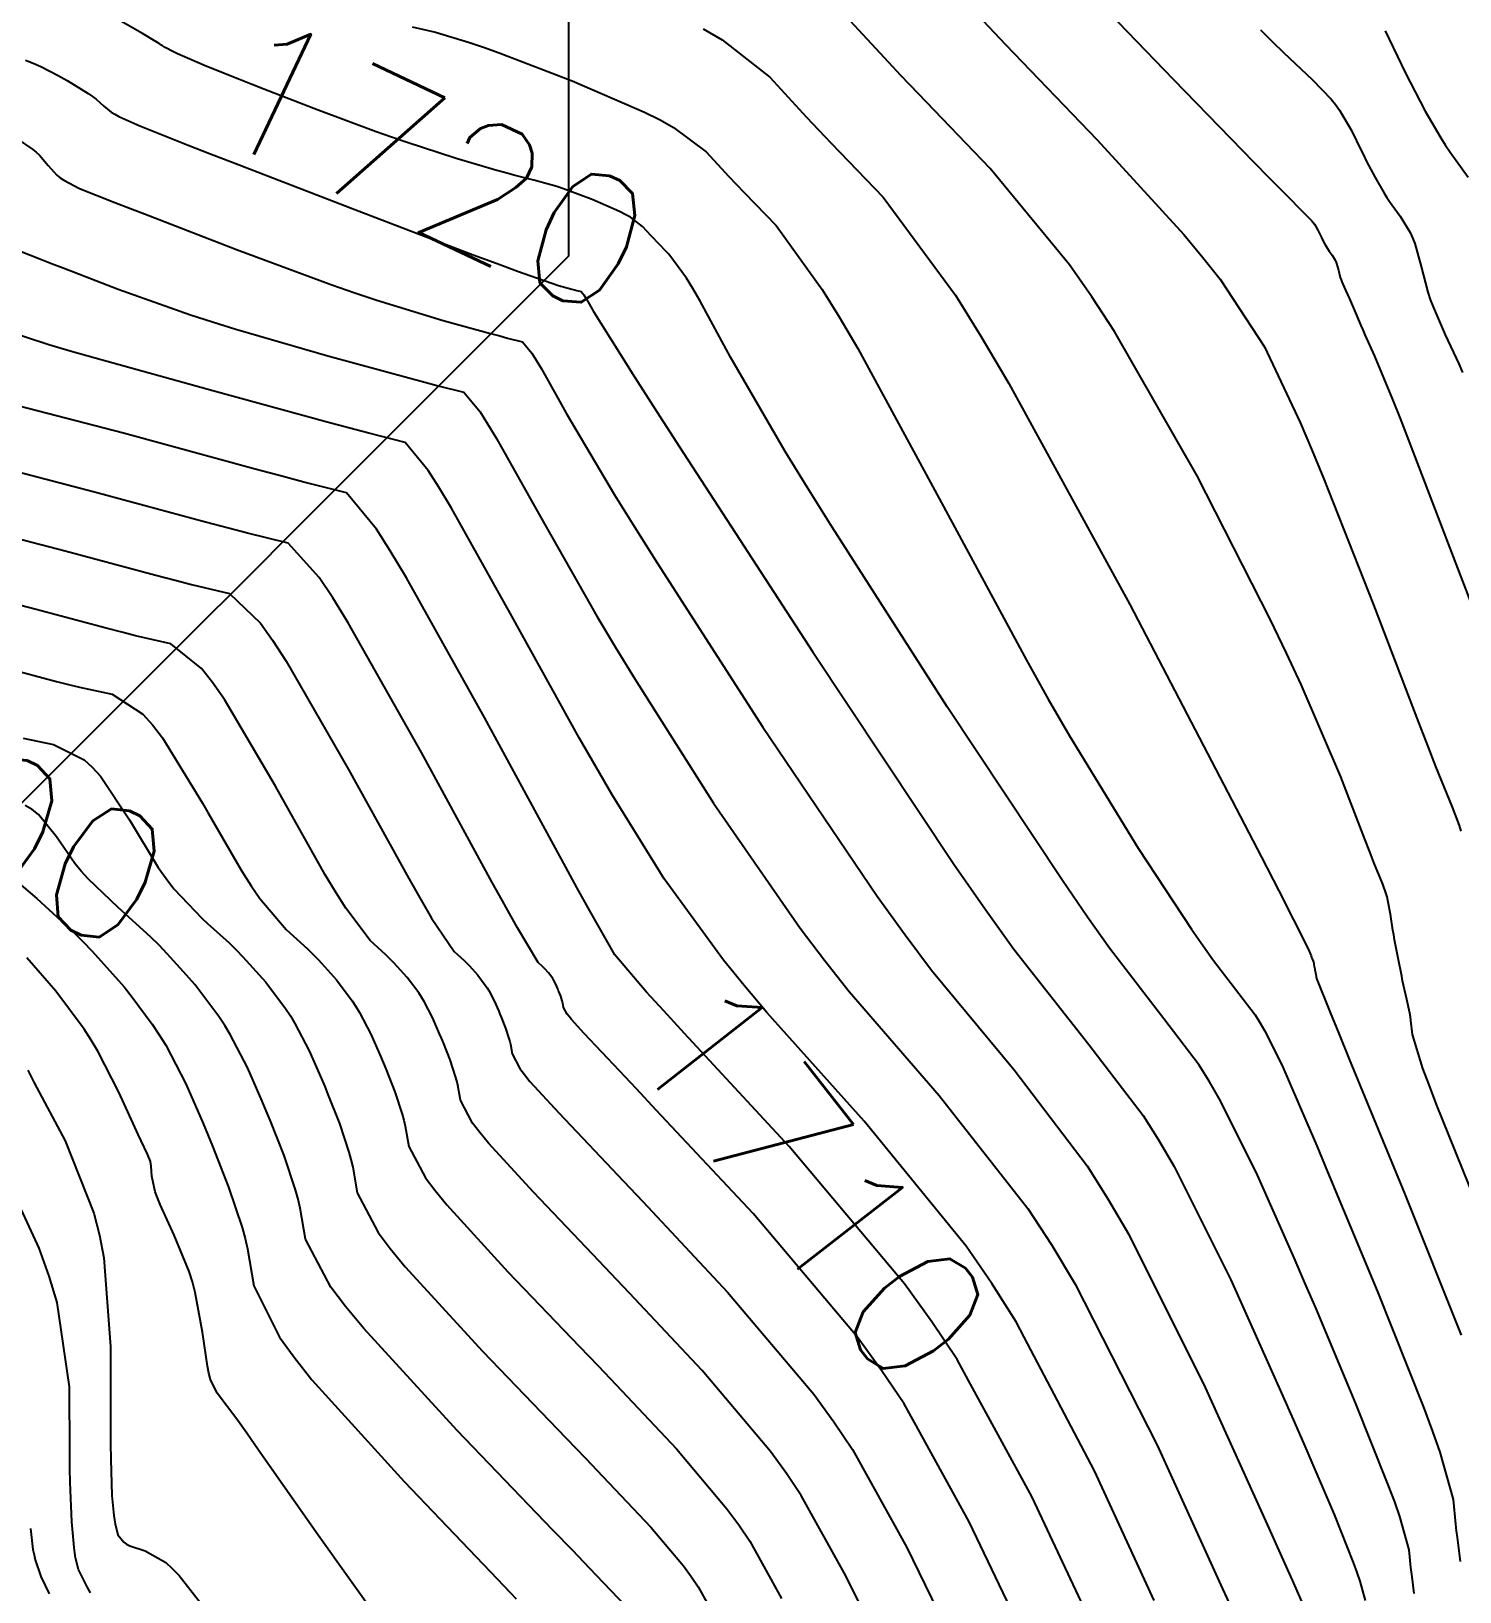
# Model space of a CAD drawing. Header units: metres. Extents: x 837117 to 838477, y 1189012 to 1191015.
# Drawn here: x 837883.63 to 837924.45, y 1189122.26 to 1189166.87 of the extents above; entities that cross this region are included whole.
import ezdxf

# ---------------------------------------------------------------- set-up
doc = ezdxf.new("R2010")
doc.units = ezdxf.units.M
doc.header["$LTSCALE"] = 0.3
doc.layers.add('COTAS 10', color=1, linetype='Continuous')
doc.layers.add('COTAS INT', color=252, linetype='Continuous')
doc.layers.add('DRENAJE', color=5, linetype='Continuous', lineweight=25)
doc.styles.get("Standard").update_dxf_attribs({"font": 'simplex.shx'})

msp = doc.modelspace()

# ---------------------------------------------------------------- linework, layer by layer
at = {"layer": 'COTAS 10'}
for points, elevation in [([(837913.636, 1189168.234), (837916.273, 1189165.487), (837918.558, 1189163.138), (837919.009, 1189162.676), (837919.381, 1189162.297), (837920.07, 1189161.606), (837920.227, 1189161.446), (837920.264, 1189161.401), (837920.298, 1189161.354), (837920.399, 1189161.183), (837920.479, 1189161.015), (837920.501, 1189160.972), (837920.522, 1189160.93), (837920.595, 1189160.788), (837920.671, 1189160.657), (837920.717, 1189160.587), (837920.807, 1189160.465), (837920.891, 1189160.327), (837920.91, 1189160.283), (837920.929, 1189160.235), (837920.981, 1189160.043), (837921.038, 1189159.827), (837921.059, 1189159.765), (837921.082, 1189159.703), (837921.183, 1189159.47), (837921.298, 1189159.225), (837921.329, 1189159.155), (837921.36, 1189159.084), (837921.473, 1189158.817), (837921.623, 1189158.462), (837921.679, 1189158.334), (837921.741, 1189158.194), (837922.016, 1189157.584), (837922.531, 1189156.34), (837922.744, 1189155.8), (837922.988, 1189155.176), (837924.123, 1189152.217), (837925.258, 1189149.265)], 1730), ([(837923.151, 1189122.206), (837923.087, 1189122.685), (837923.07, 1189122.82), (837923.055, 1189122.956), (837923.004, 1189123.454), (837922.741, 1189124.406), (837922.592, 1189124.828), (837922.409, 1189125.319), (837921.473, 1189127.664), (837920.336, 1189130.373), (837920.027, 1189131.094), (837919.721, 1189131.802), (837918.635, 1189134.251), (837917.58, 1189136.362), (837917.293, 1189136.856), (837917.008, 1189137.312), (837915.996, 1189138.635), (837914.439, 1189140.653), (837913.811, 1189141.548), (837913.097, 1189142.588), (837909.805, 1189147.556), (837906.513, 1189152.689), (837905.798, 1189153.833), (837905.169, 1189154.857), (837903.61, 1189157.556), (837902.731, 1189159.171), (837902.531, 1189159.513), (837902.35, 1189159.808), (837901.851, 1189160.495), (837901.507, 1189160.853), (837901.423, 1189160.941), (837901.344, 1189161.025), (837901.099, 1189161.291), (837900.748, 1189161.553), (837900.602, 1189161.634), (837900.434, 1189161.718), (837899.654, 1189162.056), (837898.841, 1189162.363), (837898.652, 1189162.428), (837898.48, 1189162.484), (837897.991, 1189162.617), (837897.416, 1189162.759), (837897.19, 1189162.821), (837896.935, 1189162.893), (837895.771, 1189163.237), (837894.343, 1189163.697), (837893.921, 1189163.842), (837893.488, 1189163.994), (837891.828, 1189164.61), (837890.277, 1189165.21), (837889.912, 1189165.354), (837889.576, 1189165.487), (837888.596, 1189165.885), (837887.937, 1189166.167), (837887.803, 1189166.227), (837887.69, 1189166.279), (837887.456, 1189166.401), (837887.37, 1189166.462), (837887.351, 1189166.476), (837887.282, 1189166.522), (837887.071, 1189166.646), (837886.951, 1189166.716), (837886.805, 1189166.802), (837886.058, 1189167.237)], 1720), ([(837913.775, 1189121.673), (837912.224, 1189124.985), (837910.413, 1189128.299), (837910.087, 1189128.894), (837909.364, 1189129.978), (837908.583, 1189131.063), (837905.289, 1189134.985), (837902.294, 1189138.215), (837901.702, 1189138.863), (837901.212, 1189139.404), (837900.303, 1189140.466), (837899.588, 1189141.729), (837899.222, 1189142.396), (837898.782, 1189143.201), (837898.736, 1189143.286), (837896.583, 1189147.252), (837894.35, 1189151.248), (837893.889, 1189152.017), (837893.495, 1189152.64), (837892.641, 1189153.674), (837891.413, 1189153.983), (837890.785, 1189154.15), (837890.031, 1189154.352), (837886.267, 1189155.376), (837882.429, 1189156.372)], 1710), ([(837883.401, 1189146.657), (837884.268, 1189146.476), (837885.136, 1189146.042), (837885.372, 1189145.829), (837885.607, 1189145.575), (837886.438, 1189144.322), (837887.255, 1189142.968), (837887.48, 1189142.65), (837887.705, 1189142.357), (837888.512, 1189141.507), (837888.667, 1189141.367), (837889.28, 1189140.809), (837889.48, 1189140.612), (837889.674, 1189140.413), (837890.327, 1189139.682), (837890.894, 1189138.93), (837891.032, 1189138.719), (837891.163, 1189138.506), (837891.57, 1189137.725), (837891.919, 1189136.926), (837892.013, 1189136.701), (837892.106, 1189136.474), (837892.432, 1189135.645), (837892.704, 1189134.829), (837892.763, 1189134.612), (837892.815, 1189134.399), (837892.942, 1189133.66), (837893.54, 1189132.531), (837893.889, 1189132.073), (837894.317, 1189131.551), (837896.522, 1189129.14), (837898.918, 1189126.649), (837899.465, 1189126.077), (837899.961, 1189125.556), (837901.336, 1189124.102), (837902.27, 1189122.996), (837902.489, 1189122.695), (837902.69, 1189122.396), (837903.275, 1189121.336)], 1700), ([(837885.321, 1189122.228), (837885.23, 1189122.4), (837885.152, 1189122.549), (837884.978, 1189122.899), (837884.894, 1189123.231), (837884.873, 1189123.369), (837884.852, 1189123.526), (837884.787, 1189124.262), (837884.741, 1189125.38), (837884.733, 1189125.779), (837884.727, 1189126.216), (837884.723, 1189128.118), (837884.367, 1189130.526), (837884.139, 1189131.284), (837883.856, 1189132.08), (837882.367, 1189135.282)], 1690)]:
    msp.add_lwpolyline(points, dxfattribs=dict(at, elevation=elevation))
at = {"layer": 'COTAS INT'}
for points, elevation in [([(837924.892, 1189133.451), (837923.787, 1189136.189), (837923.573, 1189136.746), (837923.399, 1189137.216), (837923.103, 1189138.188), (837923.056, 1189138.586), (837923.039, 1189138.695), (837923.021, 1189138.804), (837922.941, 1189139.189), (837922.847, 1189139.602), (837922.819, 1189139.727), (837922.792, 1189139.858), (837922.687, 1189140.372), (837922.588, 1189140.896), (837922.564, 1189141.034), (837922.541, 1189141.169), (837922.47, 1189141.627), (837922.398, 1189142.025), (837922.375, 1189142.121), (837922.35, 1189142.212), (837922.248, 1189142.488), (837921.996, 1189143.104), (837921.877, 1189143.408), (837921.737, 1189143.77), (837921.052, 1189145.558), (837919.921, 1189148.195), (837919.5, 1189149.092), (837919.031, 1189150.061), (837916.946, 1189154.162), (837914.584, 1189158.291), (837913.94, 1189159.278), (837913.301, 1189160.196), (837911.03, 1189162.948), (837908.979, 1189165.081), (837908.478, 1189165.609), (837908.007, 1189166.11), (837906.547, 1189167.695)], 1726), ([(837910.83, 1189167.165), (837911.47, 1189166.49), (837914.09, 1189163.766), (837916.565, 1189161.064), (837917.113, 1189160.403), (837917.602, 1189159.78), (837918.873, 1189157.845), (837919.887, 1189155.689), (837920.214, 1189154.926), (837920.561, 1189154.091), (837921.983, 1189150.477), (837923.274, 1189147.106), (837923.538, 1189146.424), (837923.762, 1189145.851), (837924.237, 1189144.691), (837924.43, 1189144.169), (837924.477, 1189143.998)], 1728), ([(837894.515, 1189166.996), (837895.177, 1189166.841), (837896.155, 1189166.553), (837896.552, 1189166.415), (837897.002, 1189166.253), (837899.083, 1189165.455), (837901.153, 1189164.559), (837901.596, 1189164.334), (837901.983, 1189164.119), (837902.915, 1189163.426), (837903.565, 1189162.72), (837903.775, 1189162.497), (837903.998, 1189162.262), (837904.911, 1189161.313), (837906.233, 1189159.492), (837906.715, 1189158.707), (837907.245, 1189157.801), (837909.577, 1189153.515), (837912.065, 1189148.892), (837912.693, 1189147.773), (837913.296, 1189146.723), (837915.257, 1189143.515), (837916.788, 1189141.204), (837917.121, 1189140.72), (837917.413, 1189140.304), (837918.137, 1189139.365), (837918.608, 1189138.75), (837918.74, 1189138.537), (837918.874, 1189138.307), (837919.365, 1189137.325), (837920.085, 1189135.665), (837920.363, 1189135.007), (837920.675, 1189134.264), (837922.088, 1189130.864), (837923.415, 1189127.539), (837923.674, 1189126.844), (837923.886, 1189126.245), (837924.259, 1189124.896), (837924.33, 1189124.19), (837924.352, 1189123.998), (837924.375, 1189123.807), (837924.467, 1189123.127)], 1722), ([(837902.833, 1189166.938), (837903.368, 1189166.626), (837904.731, 1189165.561), (837905.786, 1189164.415), (837906.127, 1189164.053), (837906.488, 1189163.671), (837907.97, 1189162.13), (837910.037, 1189159.329), (837910.767, 1189158.152), (837911.565, 1189156.802), (837915.019, 1189150.479), (837918.175, 1189144.433), (837918.785, 1189143.258), (837919.281, 1189142.3), (837920.121, 1189140.639), (837920.2, 1189140.434), (837920.216, 1189140.392), (837920.23, 1189140.357), (837920.259, 1189140.286), (837920.27, 1189140.254), (837920.273, 1189140.244), (837920.276, 1189140.233), (837920.284, 1189140.187), (837920.292, 1189140.134), (837920.295, 1189140.119), (837920.298, 1189140.103), (837920.309, 1189140.043), (837920.321, 1189139.984), (837920.324, 1189139.969), (837920.328, 1189139.954), (837920.338, 1189139.907), (837920.348, 1189139.862), (837920.35, 1189139.85), (837920.352, 1189139.837), (837920.357, 1189139.792), (837920.747, 1189138.818), (837920.991, 1189138.22), (837921.295, 1189137.481), (837922.884, 1189133.625), (837924.488, 1189129.598)], 1724), ([(837918.757, 1189166.913), (837919.102, 1189166.568), (837919.412, 1189166.262), (837920.238, 1189165.477), (837920.774, 1189164.931), (837920.9, 1189164.776), (837921.017, 1189164.618), (837921.36, 1189164.032), (837921.634, 1189163.462), (837921.707, 1189163.314), (837921.78, 1189163.17), (837922.03, 1189162.687), (837922.289, 1189162.241), (837922.365, 1189162.121), (837922.445, 1189162.002), (837922.751, 1189161.584), (837923.037, 1189161.115), (837923.104, 1189160.963), (837923.166, 1189160.803), (837923.345, 1189160.146), (837923.538, 1189159.41), (837923.609, 1189159.2), (837923.688, 1189158.987), (837924.033, 1189158.193), (837924.425, 1189157.358), (837924.532, 1189157.119)], 1732), ([(837922.322, 1189166.882), (837922.789, 1189165.909), (837922.914, 1189165.656), (837923.037, 1189165.411), (837923.465, 1189164.586), (837923.906, 1189163.825), (837924.037, 1189163.62), (837924.173, 1189163.417), (837924.695, 1189162.703)], 1734), ([(837883.463, 1189166.046), (837883.683, 1189165.956), (837883.9, 1189165.861), (837884.393, 1189165.603), (837884.653, 1189165.466), (837885.257, 1189165.088), (837885.38, 1189165.004), (837885.484, 1189164.929), (837885.699, 1189164.729), (837885.911, 1189164.555), (837886.014, 1189164.496), (837886.135, 1189164.432), (837886.73, 1189164.163), (837888.109, 1189163.614), (837888.724, 1189163.373), (837889.441, 1189163.095), (837892.876, 1189161.772), (837896.26, 1189160.483), (837896.946, 1189160.226), (837897.523, 1189160.013), (837898.698, 1189159.603), (837899.079, 1189159.499), (837899.155, 1189159.479), (837899.218, 1189159.462), (837899.339, 1189159.431), (837899.415, 1189159.339), (837899.451, 1189159.283), (837899.492, 1189159.213), (837899.693, 1189158.854), (837900.724, 1189157.216), (837900.799, 1189157.095), (837901.411, 1189156.143), (837902.155, 1189154.989), (837905.949, 1189149.143), (837909.996, 1189143.063), (837910.9, 1189141.762), (837911.71, 1189140.626), (837913.854, 1189137.905), (837915.407, 1189135.875), (837915.845, 1189135.175), (837916.286, 1189134.416), (837917.905, 1189131.176), (837919.356, 1189127.939), (837919.691, 1189127.181), (837919.996, 1189126.483), (837920.858, 1189124.464), (837921.403, 1189123.098), (837921.51, 1189122.812), (837921.597, 1189122.566), (837921.75, 1189122.012)], 1718), ([(837883.228, 1189163.792), (837883.671, 1189163.492), (837883.771, 1189163.41), (837883.862, 1189163.327), (837884.109, 1189163.033), (837884.359, 1189162.754), (837884.451, 1189162.682), (837884.554, 1189162.612), (837885.011, 1189162.379), (837886.017, 1189161.978), (837886.466, 1189161.803), (837886.989, 1189161.6), (837889.494, 1189160.635), (837892.217, 1189159.625), (837892.878, 1189159.394), (837893.499, 1189159.183), (837895.403, 1189158.598), (837896.748, 1189158.232), (837897.015, 1189158.16), (837897.238, 1189158.1), (837897.664, 1189157.992), (837897.935, 1189157.664), (837898.06, 1189157.466), (837898.207, 1189157.222), (837898.915, 1189155.954), (837900.294, 1189153.621), (837900.863, 1189152.706), (837901.513, 1189151.674), (837904.538, 1189146.974), (837907.8, 1189142.148), (837908.6, 1189141.037), (837909.356, 1189140.024), (837911.713, 1189137.175), (837913.807, 1189134.438), (837914.397, 1189133.494), (837914.992, 1189132.47), (837917.175, 1189128.101), (837918.992, 1189124.075), (837919.355, 1189123.267), (837919.657, 1189122.593), (837920.243, 1189121.264)], 1716), ([(837883.293, 1189160.594), (837883.925, 1189160.342), (837884.208, 1189160.232), (837884.537, 1189160.105), (837886.112, 1189159.498), (837888.174, 1189158.767), (837888.81, 1189158.561), (837889.474, 1189158.354), (837892.107, 1189157.592), (837894.416, 1189156.964), (837894.876, 1189156.84), (837895.258, 1189156.738), (837895.99, 1189156.552), (837896.455, 1189155.99), (837896.67, 1189155.65), (837896.921, 1189155.231), (837898.138, 1189153.053), (837899.79, 1189150.148), (837900.316, 1189149.269), (837900.872, 1189148.359), (837903.126, 1189144.805), (837905.604, 1189141.234), (837906.301, 1189140.313), (837907.002, 1189139.421), (837909.572, 1189136.445), (837912.109, 1189133.218), (837912.789, 1189132.168), (837913.46, 1189131.05), (837915.804, 1189126.445), (837917.67, 1189122.346), (837918.039, 1189121.546)], 1714), ([(837915.722, 1189122.01), (837914.014, 1189125.715), (837912.003, 1189129.538), (837911.774, 1189129.972), (837911.076, 1189131.073), (837910.346, 1189132.14), (837907.43, 1189135.715), (837904.648, 1189138.818), (837904.001, 1189139.588), (837903.408, 1189140.319), (837901.715, 1189142.636), (837900.478, 1189144.643), (837900.23, 1189145.044), (837899.769, 1189145.833), (837899.286, 1189146.674), (837897.36, 1189150.153), (837895.636, 1189153.239), (837895.279, 1189153.834), (837894.975, 1189154.315), (837894.315, 1189155.113), (837893.278, 1189155.377), (837892.736, 1189155.521), (837892.085, 1189155.696), (837888.812, 1189156.587), (837885.45, 1189157.524), (837884.742, 1189157.728), (837884.131, 1189157.909), (837882.73, 1189158.36)], 1712), ([(837911.828, 1189121.337), (837910.435, 1189124.255), (837908.869, 1189127.096), (837908.571, 1189127.635), (837907.928, 1189128.587), (837907.231, 1189129.546), (837904.255, 1189133.069), (837901.488, 1189136.03), (837900.921, 1189136.635), (837900.441, 1189137.147), (837899.429, 1189138.218), (837899.068, 1189138.614), (837898.997, 1189138.7), (837898.94, 1189138.775), (837898.842, 1189138.96), (837898.821, 1189139.081), (837898.813, 1189139.116), (837898.803, 1189139.152), (837898.758, 1189139.285), (837898.705, 1189139.422), (837898.69, 1189139.459), (837898.674, 1189139.496), (837898.617, 1189139.627), (837898.55, 1189139.755), (837898.529, 1189139.79), (837898.506, 1189139.825), (837898.413, 1189139.948), (837898.306, 1189140.068), (837898.241, 1189140.133), (837898.115, 1189140.247), (837897.524, 1189141.236), (837897.197, 1189141.82), (837897.094, 1189142.007), (837896.8, 1189142.538), (837894.779, 1189146.25), (837892.685, 1189149.959), (837892.242, 1189150.676), (837891.858, 1189151.257), (837890.966, 1189152.234), (837889.811, 1189152.518), (837889.261, 1189152.662), (837888.611, 1189152.835), (837885.433, 1189153.697), (837882.225, 1189154.529)], 1708), ([(837882.022, 1189152.686), (837884.6, 1189152.018), (837887.191, 1189151.318), (837887.737, 1189151.175), (837888.208, 1189151.053), (837889.292, 1189150.795), (837890.178, 1189149.953), (837890.524, 1189149.464), (837890.915, 1189148.863), (837892.694, 1189145.768), (837894.414, 1189142.645), (837894.768, 1189142.028), (837895.069, 1189141.517), (837895.715, 1189140.562), (837896.001, 1189140.302), (837896.075, 1189140.228), (837896.148, 1189140.154), (837896.392, 1189139.881), (837896.603, 1189139.601), (837896.655, 1189139.522), (837896.704, 1189139.443), (837896.855, 1189139.152), (837896.986, 1189138.853), (837897.021, 1189138.769), (837897.055, 1189138.685), (837897.177, 1189138.375), (837897.278, 1189138.071), (837897.3, 1189137.99), (837897.32, 1189137.911), (837897.367, 1189137.635), (837897.59, 1189137.214), (837897.72, 1189137.043), (837897.88, 1189136.848), (837898.703, 1189135.949), (837900.06, 1189134.522), (837900.557, 1189133.996), (837901.106, 1189133.412), (837903.526, 1189130.827), (837905.99, 1189127.908), (837906.568, 1189127.114), (837907.1, 1189126.325), (837908.645, 1189123.526), (837909.881, 1189121.001)], 1706), ([(837907.934, 1189120.664), (837906.855, 1189122.796), (837905.63, 1189125.015), (837905.208, 1189125.641), (837904.75, 1189126.271), (837902.796, 1189128.585), (837900.725, 1189130.793), (837900.193, 1189131.356), (837899.679, 1189131.898), (837897.976, 1189133.679), (837896.692, 1189135.083), (837896.443, 1189135.386), (837896.24, 1189135.653), (837895.892, 1189136.31), (837895.818, 1189136.74), (837895.788, 1189136.864), (837895.754, 1189136.991), (837895.595, 1189137.465), (837895.405, 1189137.948), (837895.351, 1189138.08), (837895.297, 1189138.211), (837895.094, 1189138.676), (837894.857, 1189139.131), (837894.781, 1189139.254), (837894.7, 1189139.377), (837894.37, 1189139.815), (837893.99, 1189140.24), (837893.877, 1189140.356), (837893.761, 1189140.471), (837893.314, 1189140.877), (837892.614, 1189141.797), (837892.339, 1189142.235), (837892.028, 1189142.753), (837890.609, 1189145.286), (837889.146, 1189147.767), (837888.807, 1189148.252), (837888.497, 1189148.65), (837887.617, 1189149.355), (837886.606, 1189149.588), (837886.213, 1189149.687), (837885.77, 1189149.801), (837883.766, 1189150.339), (837881.818, 1189150.844)], 1704), ([(837882.932, 1189148.66), (837884.35, 1189148.284), (837884.688, 1189148.199), (837885.003, 1189148.122), (837885.943, 1189147.916), (837886.816, 1189147.346), (837887.09, 1189147.041), (837887.376, 1189146.671), (837888.523, 1189144.804), (837888.676, 1189144.539), (837889.512, 1189143.085), (837889.641, 1189142.86), (837889.909, 1189142.443), (837890.16, 1189142.077), (837890.913, 1189141.192), (837891.52, 1189140.64), (837891.678, 1189140.484), (837891.832, 1189140.327), (837892.349, 1189139.748), (837892.797, 1189139.154), (837892.906, 1189138.987), (837893.01, 1189138.818), (837893.332, 1189138.201), (837893.608, 1189137.568), (837893.682, 1189137.39), (837893.756, 1189137.211), (837894.014, 1189136.555), (837894.229, 1189135.91), (837894.276, 1189135.738), (837894.317, 1189135.57), (837894.417, 1189134.985), (837894.89, 1189134.092), (837895.166, 1189133.73), (837895.504, 1189133.317), (837897.249, 1189131.409), (837899.298, 1189129.273), (837899.829, 1189128.716), (837900.343, 1189128.175), (837902.066, 1189126.344), (837903.51, 1189124.634), (837903.848, 1189124.168), (837904.16, 1189123.706), (837905.065, 1189122.066)], 1702), ([(837900.606, 1189121.861), (837899.58, 1189122.938), (837899.1, 1189123.437), (837898.537, 1189124.024), (837895.796, 1189126.87), (837893.129, 1189129.786), (837892.611, 1189130.416), (837892.19, 1189130.97), (837891.467, 1189132.334), (837891.313, 1189133.228), (837891.251, 1189133.486), (837891.18, 1189133.749), (837890.851, 1189134.734), (837890.456, 1189135.738), (837890.344, 1189136.011), (837890.23, 1189136.283), (837889.809, 1189137.25), (837889.316, 1189138.194), (837889.158, 1189138.451), (837888.991, 1189138.707), (837888.306, 1189139.615), (837887.983, 1189139.977), (837887.515, 1189140.499), (837887.281, 1189140.739), (837887.04, 1189140.978), (837886.111, 1189141.822), (837885.25, 1189142.637), (837885.051, 1189142.857), (837884.869, 1189143.075), (837884.353, 1189143.84), (837883.837, 1189144.479), (837883.655, 1189144.617), (837883.455, 1189144.739)], 1698), ([(837882.903, 1189142.827), (837883.783, 1189142.076), (837884.826, 1189141.124), (837885.1, 1189140.852), (837885.368, 1189140.576), (837886.285, 1189139.549), (837886.508, 1189139.254), (837887.087, 1189138.483), (837887.284, 1189138.184), (837887.47, 1189137.882), (837888.047, 1189136.775), (837888.542, 1189135.641), (837888.675, 1189135.322), (837888.807, 1189135.001), (837889.269, 1189133.824), (837889.655, 1189132.668), (837889.739, 1189132.361), (837889.812, 1189132.058), (837889.992, 1189131.009), (837890.72, 1189129.535), (837891.138, 1189128.963), (837891.65, 1189128.321), (837894.284, 1189125.415), (837896.953, 1189122.622), (837897.489, 1189122.052)], 1696), ([(837893.584, 1189121.42), (837891.824, 1189123.881), (837890.126, 1189126.31), (837889.786, 1189126.791), (837889.501, 1189127.189), (837888.938, 1189127.936), (837888.752, 1189128.329), (837888.706, 1189128.504), (837888.661, 1189128.708), (837888.517, 1189129.684), (837888.314, 1189130.817), (837888.232, 1189131.12), (837888.139, 1189131.419), (837887.712, 1189132.457), (837887.31, 1189133.329), (837887.234, 1189133.522), (837887.172, 1189133.694), (837887.075, 1189134.141), (837887.057, 1189134.426), (837887.045, 1189134.496), (837887.031, 1189134.563), (837886.952, 1189134.77), (837886.767, 1189135.152), (837886.685, 1189135.329), (837886.59, 1189135.536), (837886.133, 1189136.541), (837885.526, 1189137.716), (837885.336, 1189138.031), (837885.136, 1189138.341), (837884.332, 1189139.424), (837883.504, 1189140.38)], 1694), ([(837883.525, 1189137.171), (837883.715, 1189136.806), (837884.593, 1189135.151), (837885.417, 1189133.082), (837885.574, 1189132.456), (837885.699, 1189131.806), (837885.892, 1189129.268), (837885.891, 1189126.978), (837885.895, 1189126.485), (837885.901, 1189126.054), (837885.934, 1189125.007), (837885.986, 1189124.441), (837886.004, 1189124.313), (837886.022, 1189124.197), (837886.099, 1189123.884), (837886.271, 1189123.673), (837886.349, 1189123.622), (837886.441, 1189123.575), (837886.882, 1189123.433), (837887.473, 1189123.097), (837887.659, 1189122.928), (837887.854, 1189122.726), (837888.638, 1189121.722)], 1692), ([(837883.602, 1189124.072), (837883.676, 1189123.466), (837883.706, 1189123.313), (837883.741, 1189123.167), (837883.903, 1189122.696), (837884.14, 1189122.2)], 1688)]:
    msp.add_lwpolyline(points, dxfattribs=dict(at, elevation=elevation))
at = {"layer": 'DRENAJE'}
msp.add_polyline3d([(837898.981, 1189167.433, 0), (837898.981, 1189160.436, 0), (837897.981, 1189159.436, 0), (837896.981, 1189158.436, 0), (837895.982, 1189157.437, 0), (837894.982, 1189156.437, 0), (837893.982, 1189155.437, 0), (837892.983, 1189154.438, 0), (837891.983, 1189153.438, 0), (837890.983, 1189152.438, 0), (837889.984, 1189151.439, 0), (837887.985, 1189149.439, 0), (837886.985, 1189148.44, 0), (837885.985, 1189147.44, 0), (837884.986, 1189146.44, 0), (837883.986, 1189145.441, 0), (837882.986, 1189144.441, 0)], dxfattribs=at)

# ---------------------------------------------------------------- texts
at = {"layer": 'COTAS 10', "char_height": 3.8, "attachment_point": 7}
for s, insert, rotation in [('1720', (837888.372, 1189164.114, 1720), 334.6693), ('1700', (837874.674, 1189146.132, 1700), 333.8155), ('1710', (837900.42, 1189138.034, 1710), 307.9275)]:
    msp.add_mtext(s, dxfattribs=dict(at, insert=insert, rotation=rotation))

doc.saveas('drawing.dxf')
